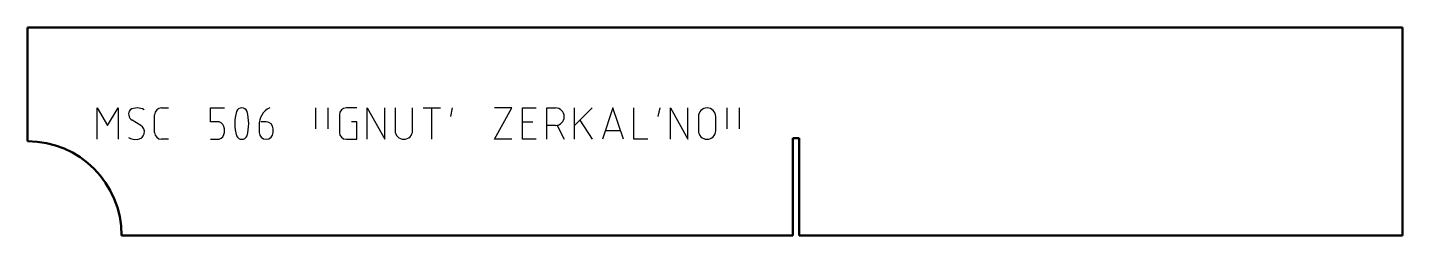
# Model space of a CAD drawing. Header units: millimetres. Extents: x 0 to 438, y 0 to 66.
import ezdxf

# ---------------------------------------------------------------- set-up
doc = ezdxf.new("R2010")
doc.units = ezdxf.units.MM
doc.layers.add('IV_MARK_SURFACE', color=2, linetype='Continuous', lineweight=25)
doc.layers.add('IV_OUTER_PROFILE', color=7, linetype='Continuous', lineweight=50)

msp = doc.modelspace()

# ---------------------------------------------------------------- linework, layer by layer
at = {"layer": 'IV_MARK_SURFACE'}
for p, q in [((22.21, 30.61), (22.21, 40.61)), ((22.21, 40.61), (25.54, 35.05)), ((25.54, 35.05), (28.87, 40.61)), ((28.87, 40.61), (28.87, 30.61)), ((42.76, 40.61), (44.98, 40.61)), ((58.32, 36.16), (58.32, 40.61)), ((58.32, 40.61), (62.76, 40.61)), ((91.93, 33.94), (91.93, 40.61)), ((95.82, 33.94), (95.82, 40.61)), ((104.98, 40.61), (101.65, 40.61)), ((108.32, 30.61), (108.32, 40.61)), ((108.32, 40.61), (113.87, 30.61)), ((113.87, 30.61), (113.87, 40.61)), ((117.21, 40.61), (117.21, 33.39)), ((122.76, 33.39), (122.76, 40.61)), ((126.1, 40.61), (128.87, 40.61)), ((128.87, 30.61), (128.87, 40.61)), ((128.87, 40.61), (131.65, 40.61)), ((134.98, 37.83), (135.54, 40.61)), ((148.87, 30.61), (154.43, 40.61)), ((154.43, 40.61), (148.87, 40.61)), ((157.76, 36.16), (157.76, 40.61)), ((157.76, 40.61), (162.21, 40.61)), ((165.54, 35.05), (165.54, 40.61)), ((165.54, 40.61), (168.32, 40.61)), ((174.43, 35.05), (174.43, 40.61)), ((179.98, 40.61), (176.1, 36.72)), ((186.65, 40.61), (183.32, 30.61)), ((189.98, 30.61), (186.65, 40.61)), ((193.32, 30.61), (193.32, 40.61)), ((201.1, 37.83), (201.65, 40.61)), ((204.98, 30.61), (204.98, 40.61)), ((204.98, 40.61), (210.54, 30.61)), ((210.54, 30.61), (210.54, 40.61)), ((223.04, 33.94), (223.04, 40.61)), ((226.93, 33.94), (226.93, 40.61)), ((36.1, 35.05), (33.32, 36.72)), ((40.54, 32.83), (40.54, 38.39)), ((61.1, 36.16), (58.32, 36.16)), ((76.1, 36.16), (74.43, 36.16)), ((99.43, 38.39), (99.43, 32.83)), ((104.98, 36.16), (103.32, 36.16)), ((104.98, 30.61), (104.98, 36.16)), ((157.76, 30.61), (157.76, 36.16)), ((157.76, 36.16), (161.1, 36.16)), ((176.1, 36.72), (174.43, 35.05)), ((176.1, 36.72), (179.98, 30.61)), ((213.87, 37.83), (213.87, 33.39)), ((219.43, 33.39), (219.43, 37.83)), ((62.76, 32.83), (62.76, 33.94)), ((73.87, 35.05), (73.87, 32.83)), ((78.32, 32.83), (78.32, 33.94)), ((168.32, 35.05), (165.54, 35.05)), ((165.54, 30.61), (165.54, 35.05)), ((168.87, 35.05), (171.1, 30.61)), ((174.43, 30.61), (174.43, 35.05)), ((184.43, 33.39), (188.87, 33.39)), ((44.98, 30.61), (42.76, 30.61)), ((58.32, 30.61), (61.1, 30.61)), ((101.65, 30.61), (104.98, 30.61)), ((154.43, 30.61), (148.87, 30.61)), ((162.21, 30.61), (157.76, 30.61)), ((197.76, 30.61), (193.32, 30.61))]:
    msp.add_line(p, q, dxfattribs=at)
for centre, radius, start, end in [((34.45, 38.62), 2.21, 139.6263, 239.2984), ((34.98, 35.92), 4.69, 61.7153, 118.2847), ((42.76, 38.39), 2.22, 90, 180), ((80.09, 35.61), 13.99, 163.8661, 196.1339), ((68.32, 38.81), 1.8, 22.4119, 157.5881), ((56.54, 35.61), 13.99, 343.8661, 16.1339), ((79.64, 35.37), 5.77, 114.8942, 183.1783), ((101.65, 38.39), 2.22, 90, 180), ((168.32, 37.83), 2.78, 270, 90), ((216.65, 37.83), 2.78, 0, 180), ((60.39, 33.9), 2.38, 1.0861, 72.6537), ((76.1, 33.94), 2.22, 0, 90), ((34.27, 34.28), 3.74, 236.4174, 280.9627), ((34.89, 32.99), 2.39, 272.3685, 59.559), ((42.76, 32.83), 2.22, 180, 270), ((60.39, 32.88), 2.38, 287.3463, 358.9139), ((68.32, 32.43), 1.81, 203.0373, 336.9627), ((76.1, 32.83), 2.22, 180, 0), ((101.65, 32.83), 2.22, 180, 270), ((119.98, 33.39), 2.78, 180, 0), ((216.65, 33.39), 2.78, 180, 0)]:
    msp.add_arc(centre, radius, start, end, dxfattribs=at)
at = {"layer": 'IV_OUTER_PROFILE'}
for p, q in [((0, 30), (0, 66.2)), ((438.34, 66.2), (0, 66.2)), ((438.34, 0), (438.34, 66.2)), ((244, 0), (244, 31)), ((244, 31), (246, 31)), ((246, 31), (246, 0)), ((244, 0), (30, 0)), ((438.34, 0), (246, 0))]:
    msp.add_line(p, q, dxfattribs=at)
msp.add_arc((0, 0), 30, 0, 90, dxfattribs=at)

doc.saveas('drawing.dxf')
